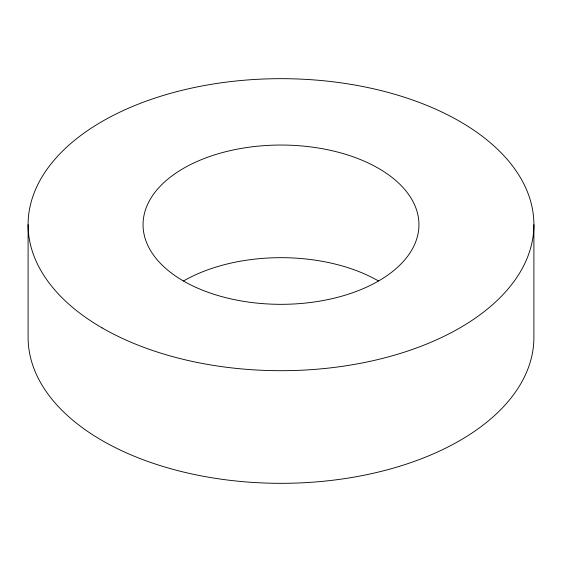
<?xml version="1.0" encoding="UTF-8"?>
<svg xmlns="http://www.w3.org/2000/svg" width="562" height="562" viewBox="0 0 562 562"><rect width="100%" height="100%" fill="white"/><g stroke="black" fill="none" stroke-linecap="round" stroke-linejoin="round"><path stroke-width="0.84" d="M533.9 224.681L533.9 337.319A252.9 146.008 0 0 1 281 483.327A252.9 146.008 0 0 1 28.1 337.319L28.1 224.681M183.458 281A137.943 79.642 0 0 0 414.243 245.299A137.943 79.642 0 0 0 245.299 147.757A137.943 79.642 0 0 0 183.458 281A137.943 79.642 0 0 1 378.542 281M102.172 327.927A252.9 146.008 0 0 0 525.28 262.475A252.9 146.008 0 0 0 215.548 83.647A252.9 146.008 0 0 0 102.172 327.927"/></g></svg>
